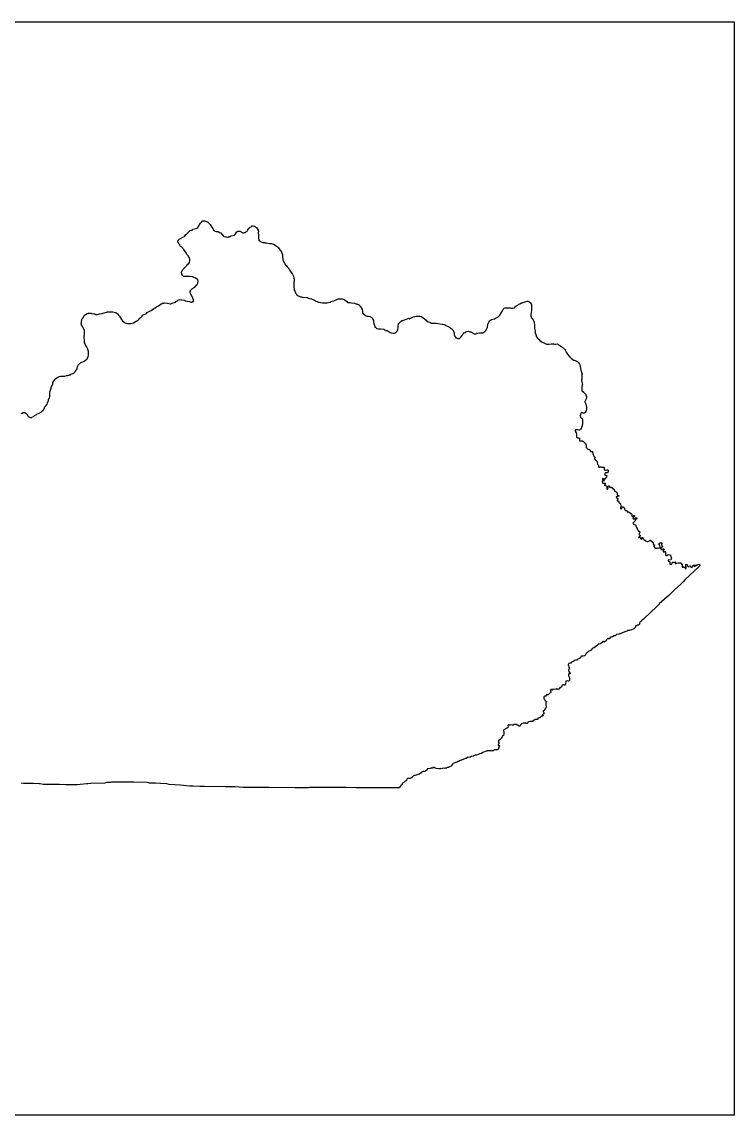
# Model space of a CAD drawing. Extents: x 0.1 to 10.9, y 0.1 to 8.4.
# Drawn here: x 5.53 to 10.92, y 0.1 to 8.37 of the extents above; entities that cross this region are included whole.
import ezdxf

# ---------------------------------------------------------------- set-up
doc = ezdxf.new("R2010")
doc.units = 0
doc.header["$MEASUREMENT"] = 0
doc.layers.add('STATE', color=7, linetype='CONTINUOUS')

# ---------------------------------------------------------------- blocks, each defined once
blk = doc.blocks.new('BLOCK_2')
at = {"layer": 'STATE'}
blk.add_lwpolyline([(0.0933, 0.0987), (0.0933, 8.3733), (10.9199, 8.3733), (10.9199, 0.0987), (0.0933, 0.0987)], dxfattribs=at)
at = {"layer": 'STATE', "color": 2}
for points in [[(5.5233, 5.4095), (5.53, 5.4129), (5.5333, 5.4129), (5.5366, 5.4162), (5.55, 5.4162), (5.5566, 5.4129), (5.56, 5.4095), (5.57, 5.3995), (5.57, 5.3962), (5.5766, 5.3862), (5.59, 5.3795), (5.6, 5.3795), (5.6033, 5.3795), (5.6066, 5.3829), (5.6166, 5.3862), (5.6233, 5.3928), (5.6366, 5.3995), (5.6433, 5.4062), (5.6533, 5.4095), (5.66, 5.4129), (5.6766, 5.4229), (5.68, 5.4262), (5.69, 5.4329), (5.69, 5.4362), (5.6933, 5.4362), (5.6933, 5.4395), (5.7, 5.4529), (5.7033, 5.4595), (5.71, 5.4662), (5.7133, 5.4662), (5.7133, 5.4695), (5.7166, 5.4762), (5.72, 5.4795), (5.7233, 5.4895), (5.7266, 5.5029), (5.73, 5.5062), (5.73, 5.5129), (5.7366, 5.5295), (5.74, 5.5362), (5.74, 5.5429), (5.74, 5.5462), (5.74, 5.5629), (5.74, 5.5695), (5.74, 5.5729), (5.7466, 5.5929), (5.7466, 5.5962), (5.75, 5.5995), (5.75, 5.6062), (5.76, 5.6296), (5.7633, 5.6296), (5.7633, 5.6362), (5.7633, 5.6396), (5.7633, 5.6429), (5.78, 5.6696), (5.7866, 5.6729), (5.8066, 5.6862), (5.8233, 5.6929), (5.84, 5.6929), (5.8533, 5.6929), (5.8666, 5.6962), (5.8733, 5.6962), (5.8866, 5.6996), (5.89, 5.7029), (5.8933, 5.7029), (5.8966, 5.7029), (5.9, 5.7062), (5.9066, 5.7096), (5.9166, 5.7129), (5.9233, 5.7162), (5.9233, 5.7196), (5.9333, 5.7296), (5.9466, 5.7462), (5.9466, 5.7496), (5.9466, 5.7529), (5.95, 5.7629), (5.95, 5.7662), (5.9533, 5.7696), (5.9566, 5.7796), (5.96, 5.7829), (5.9633, 5.7862), (5.9666, 5.7896), (5.97, 5.7896), (5.9733, 5.7929), (5.9766, 5.7962), (6, 5.8062), (6.01, 5.8129), (6.02, 5.8196), (6.0233, 5.8229), (6.03, 5.8396), (6.0333, 5.8496), (6.0333, 5.8663), (6.0333, 5.8763), (6.0333, 5.8796), (6.0266, 5.8963), (6.0166, 5.9163), (6.01, 5.9296), (6.0066, 5.9363), (6.0033, 5.9429), (6.0033, 5.9496), (6.0033, 5.9563), (6, 5.9929), (6.0033, 6.0096), (6.0033, 6.0163), (6.0033, 6.0229), (6.0033, 6.0396), (5.9933, 6.0563), (5.9833, 6.0763), (5.98, 6.0763), (5.98, 6.083), (5.9766, 6.0896), (5.98, 6.0963), (5.98, 6.0996), (5.9833, 6.123), (5.99, 6.1296), (5.9966, 6.1396), (5.9966, 6.143), (6.0033, 6.153), (6.0066, 6.1563), (6.02, 6.163), (6.0233, 6.1663), (6.03, 6.1696), (6.04, 6.1696), (6.05, 6.1696), (6.0533, 6.1696), (6.0566, 6.1663), (6.06, 6.1663), (6.0733, 6.163), (6.08, 6.163), (6.0866, 6.1596), (6.09, 6.1596), (6.0933, 6.1596), (6.0966, 6.1596), (6.1, 6.1596), (6.1166, 6.163), (6.13, 6.1663), (6.1366, 6.1663), (6.14, 6.1696), (6.1433, 6.1696), (6.1766, 6.1796), (6.19, 6.1796), (6.2, 6.1796), (6.2166, 6.1796), (6.2266, 6.1763), (6.24, 6.173), (6.2533, 6.163), (6.2566, 6.163), (6.26, 6.153), (6.2666, 6.1463), (6.2833, 6.1196), (6.29, 6.1096), (6.3, 6.103), (6.3, 6.0996), (6.31, 6.0963), (6.3166, 6.093), (6.33, 6.0896), (6.3333, 6.0896), (6.3433, 6.0896), (6.3466, 6.0896), (6.3533, 6.0896), (6.3733, 6.0963), (6.3866, 6.103), (6.3966, 6.1096), (6.4066, 6.113), (6.4133, 6.1196), (6.42, 6.1296), (6.4266, 6.133), (6.43, 6.1363), (6.44, 6.1463), (6.4433, 6.153), (6.4466, 6.1563), (6.4533, 6.1596), (6.4566, 6.1596), (6.4733, 6.1696), (6.48, 6.1763), (6.4866, 6.1796), (6.4966, 6.183), (6.5, 6.1863), (6.5066, 6.1896), (6.5166, 6.1963), (6.5266, 6.203), (6.5366, 6.2096), (6.5466, 6.2163), (6.5633, 6.223), (6.58, 6.2363), (6.5833, 6.2397), (6.5866, 6.2397), (6.59, 6.243), (6.5933, 6.243), (6.5966, 6.243), (6.6033, 6.243), (6.6066, 6.2463), (6.63, 6.243), (6.65, 6.2397), (6.6566, 6.2397), (6.6666, 6.243), (6.69, 6.253), (6.6933, 6.253), (6.6933, 6.2563), (6.7, 6.2597), (6.7066, 6.263), (6.71, 6.2663), (6.7166, 6.2697), (6.72, 6.2697), (6.7266, 6.273), (6.7333, 6.2697), (6.74, 6.2697), (6.7566, 6.2663), (6.7666, 6.263), (6.78, 6.2597), (6.7966, 6.2563), (6.8066, 6.253), (6.8133, 6.253), (6.8166, 6.253), (6.8233, 6.2563), (6.8266, 6.2563), (6.8266, 6.2597), (6.8266, 6.263), (6.8266, 6.2663), (6.8266, 6.2697), (6.8233, 6.283), (6.82, 6.2897), (6.8066, 6.313), (6.8033, 6.323), (6.8033, 6.333), (6.8066, 6.3397), (6.81, 6.3463), (6.8133, 6.3497), (6.82, 6.3563), (6.8233, 6.3563), (6.8266, 6.3597), (6.8366, 6.3663), (6.85, 6.3797), (6.8533, 6.383), (6.8533, 6.3863), (6.8566, 6.3863), (6.8566, 6.3897), (6.86, 6.3963), (6.86, 6.3997), (6.8633, 6.4097), (6.86, 6.4163), (6.86, 6.4197), (6.8566, 6.423), (6.8433, 6.433), (6.84, 6.4363), (6.8333, 6.4397), (6.83, 6.4397), (6.8233, 6.443), (6.8166, 6.443), (6.8, 6.4464), (6.7633, 6.4464), (6.76, 6.4464), (6.7566, 6.4464), (6.7533, 6.4464), (6.75, 6.4497), (6.7466, 6.4497), (6.7433, 6.4564), (6.74, 6.463), (6.74, 6.4663), (6.7366, 6.473), (6.7366, 6.4764), (6.7366, 6.4797), (6.74, 6.483), (6.7466, 6.4997), (6.7533, 6.5064), (6.7566, 6.5097), (6.7666, 6.5197), (6.77, 6.523), (6.7766, 6.5297), (6.7833, 6.5364), (6.7866, 6.5397), (6.7933, 6.5464), (6.7966, 6.5497), (6.7966, 6.553), (6.8, 6.5664), (6.8, 6.573), (6.8, 6.5764), (6.7966, 6.5864), (6.79, 6.5964), (6.79, 6.5997), (6.7866, 6.603), (6.7766, 6.613), (6.7733, 6.6197), (6.7733, 6.623), (6.7633, 6.6364), (6.7533, 6.6497), (6.75, 6.6564), (6.7466, 6.6597), (6.7366, 6.6697), (6.73, 6.673), (6.7233, 6.6831), (6.7233, 6.6864), (6.72, 6.6897), (6.7133, 6.6997), (6.71, 6.7064), (6.71, 6.7097), (6.71, 6.7131), (6.71, 6.7164), (6.7166, 6.7231), (6.72, 6.7297), (6.7466, 6.7431), (6.76, 6.7497), (6.77, 6.7631), (6.7733, 6.7664), (6.7766, 6.7697), (6.78, 6.7731), (6.7866, 6.7797), (6.79, 6.7831), (6.7966, 6.7897), (6.8033, 6.7931), (6.81, 6.7964), (6.82, 6.7964), (6.82, 6.7997), (6.8233, 6.8031), (6.8466, 6.8097), (6.8533, 6.8131), (6.86, 6.8164), (6.88, 6.8531), (6.89, 6.8597), (6.8966, 6.8664), (6.9, 6.8664), (6.91, 6.8664), (6.9266, 6.8631), (6.9333, 6.8597), (6.9366, 6.8564), (6.9433, 6.8497), (6.95, 6.8431), (6.9533, 6.8397), (6.9666, 6.8197), (6.9733, 6.8097), (6.9766, 6.8031), (6.98, 6.7964), (6.9833, 6.7964), (6.9833, 6.7931), (6.99, 6.7897), (7, 6.7864), (7.0133, 6.7864), (7.0233, 6.7797), (7.0333, 6.7764), (7.0533, 6.7531), (7.0566, 6.7497), (7.07, 6.7464), (7.0733, 6.7464), (7.0766, 6.7464), (7.0866, 6.7431), (7.09, 6.7431), (7.09, 6.7464), (7.0933, 6.7464), (7.0966, 6.7464), (7.1, 6.7464), (7.1033, 6.7497), (7.11, 6.7531), (7.1366, 6.7597), (7.14, 6.7631), (7.1466, 6.7664), (7.1466, 6.7697), (7.1566, 6.7831), (7.16, 6.7864), (7.1633, 6.7897), (7.1733, 6.7897), (7.1766, 6.7897), (7.18, 6.7897), (7.1833, 6.7864), (7.2, 6.7764), (7.2033, 6.7764), (7.2066, 6.7764), (7.21, 6.7797), (7.22, 6.7797), (7.2233, 6.7831), (7.23, 6.7864), (7.2333, 6.7897), (7.2366, 6.7931), (7.24, 6.7964), (7.24, 6.7997), (7.2466, 6.8097), (7.25, 6.8131), (7.2566, 6.8197), (7.2633, 6.8231), (7.27, 6.8264), (7.27, 6.8297), (7.28, 6.8297), (7.29, 6.8264), (7.2966, 6.8231), (7.3033, 6.8164), (7.31, 6.8097), (7.3166, 6.7964), (7.32, 6.7831), (7.3166, 6.7797), (7.3166, 6.7697), (7.32, 6.7664), (7.32, 6.7564), (7.32, 6.7464), (7.32, 6.7364), (7.3233, 6.7231), (7.3233, 6.7197), (7.3266, 6.7197), (7.3266, 6.7164), (7.33, 6.7131), (7.3333, 6.7131), (7.3366, 6.7097), (7.34, 6.7097), (7.3533, 6.7031), (7.36, 6.7031), (7.3633, 6.7031), (7.3666, 6.7031), (7.37, 6.6997), (7.38, 6.6997), (7.4033, 6.6964), (7.4133, 6.6964), (7.4166, 6.6964), (7.4333, 6.6897), (7.4466, 6.6831), (7.46, 6.673), (7.47, 6.663), (7.4766, 6.6564), (7.49, 6.6364), (7.4933, 6.633), (7.4966, 6.6197), (7.5, 6.613), (7.5, 6.6097), (7.5, 6.603), (7.5, 6.5997), (7.5, 6.5964), (7.5033, 6.5797), (7.5033, 6.573), (7.5066, 6.5664), (7.51, 6.5597), (7.5133, 6.553), (7.5133, 6.5497), (7.5166, 6.5464), (7.52, 6.5397), (7.5233, 6.5364), (7.5233, 6.533), (7.53, 6.5297), (7.54, 6.5164), (7.5466, 6.5097), (7.5466, 6.5064), (7.55, 6.503), (7.5533, 6.4997), (7.56, 6.4864), (7.57, 6.473), (7.5733, 6.4663), (7.5766, 6.463), (7.5833, 6.4497), (7.5866, 6.433), (7.59, 6.4263), (7.59, 6.4163), (7.59, 6.413), (7.59, 6.4097), (7.5866, 6.403), (7.5866, 6.3897), (7.5866, 6.3863), (7.5866, 6.383), (7.5866, 6.373), (7.5866, 6.3697), (7.5866, 6.363), (7.59, 6.353), (7.59, 6.3463), (7.59, 6.343), (7.5933, 6.3363), (7.6, 6.323), (7.6033, 6.3163), (7.6066, 6.313), (7.6066, 6.3097), (7.6166, 6.303), (7.62, 6.2997), (7.6266, 6.2963), (7.6366, 6.293), (7.6466, 6.293), (7.65, 6.2897), (7.6866, 6.2863), (7.69, 6.2863), (7.6966, 6.283), (7.7066, 6.2797), (7.71, 6.2797), (7.72, 6.2763), (7.7433, 6.2663), (7.75, 6.263), (7.7533, 6.2597), (7.7633, 6.2563), (7.7733, 6.253), (7.8033, 6.2463), (7.8133, 6.2463), (7.8266, 6.2463), (7.83, 6.2463), (7.84, 6.2463), (7.8466, 6.2496), (7.86, 6.253), (7.8666, 6.253), (7.8666, 6.2563), (7.87, 6.2563), (7.8766, 6.2597), (7.8866, 6.263), (7.89, 6.263), (7.9033, 6.2663), (7.9233, 6.2763), (7.94, 6.2763), (7.9466, 6.2763), (7.95, 6.2763), (7.9566, 6.2763), (7.97, 6.2697), (7.99, 6.2563), (7.99, 6.253), (7.9933, 6.2496), (8, 6.2496), (8.0066, 6.2496), (8.0133, 6.2496), (8.0233, 6.2463), (8.0466, 6.243), (8.0633, 6.2363), (8.0666, 6.2363), (8.07, 6.2363), (8.0733, 6.233), (8.0833, 6.2296), (8.09, 6.2196), (8.0933, 6.2196), (8.0933, 6.2163), (8.0966, 6.213), (8.1, 6.2063), (8.1, 6.203), (8.1033, 6.1963), (8.1066, 6.183), (8.1066, 6.1796), (8.1066, 6.1763), (8.1066, 6.173), (8.1066, 6.1696), (8.11, 6.1696), (8.1133, 6.1663), (8.1133, 6.163), (8.1166, 6.1596), (8.12, 6.1596), (8.1333, 6.1496), (8.1433, 6.1463), (8.1533, 6.1463), (8.1633, 6.143), (8.1766, 6.1363), (8.18, 6.133), (8.1833, 6.1263), (8.19, 6.113), (8.19, 6.1096), (8.19, 6.1063), (8.1933, 6.0863), (8.1966, 6.0796), (8.1966, 6.073), (8.2, 6.0696), (8.2, 6.0663), (8.2, 6.063), (8.2033, 6.063), (8.2066, 6.0596), (8.21, 6.0563), (8.2133, 6.053), (8.22, 6.053), (8.23, 6.0496), (8.2333, 6.0496), (8.2466, 6.0496), (8.2666, 6.0463), (8.27, 6.0463), (8.2733, 6.043), (8.28, 6.0396), (8.28, 6.0363), (8.2866, 6.0363), (8.29, 6.0363), (8.2933, 6.0363), (8.3166, 6.0229), (8.3233, 6.0196), (8.3266, 6.0196), (8.34, 6.0163), (8.3466, 6.0163), (8.35, 6.0163), (8.3566, 6.0196), (8.36, 6.0229), (8.3633, 6.0263), (8.3666, 6.0296), (8.3666, 6.033), (8.37, 6.033), (8.3733, 6.043), (8.3766, 6.0563), (8.3766, 6.0596), (8.3766, 6.0696), (8.38, 6.0863), (8.38, 6.0896), (8.3833, 6.093), (8.3933, 6.103), (8.3933, 6.1063), (8.3966, 6.1063), (8.4, 6.1096), (8.4033, 6.1096), (8.4066, 6.113), (8.41, 6.113), (8.4333, 6.1196), (8.46, 6.1296), (8.46, 6.1263), (8.4666, 6.1296), (8.4766, 6.133), (8.4933, 6.1396), (8.5133, 6.1463), (8.53, 6.1463), (8.5433, 6.1463), (8.5533, 6.143), (8.5666, 6.133), (8.5766, 6.1263), (8.59, 6.113), (8.5966, 6.1063), (8.6033, 6.103), (8.6133, 6.0996), (8.6166, 6.0996), (8.63, 6.093), (8.64, 6.093), (8.6433, 6.093), (8.6666, 6.093), (8.6766, 6.0896), (8.71, 6.0863), (8.7133, 6.0863), (8.7233, 6.083), (8.7266, 6.083), (8.7333, 6.0796), (8.7366, 6.0763), (8.75, 6.0696), (8.7733, 6.0563), (8.79, 6.043), (8.7966, 6.033), (8.8, 6.0196), (8.8, 6.0063), (8.8, 5.9996), (8.8033, 5.9996), (8.8033, 5.9963), (8.81, 5.9863), (8.8133, 5.9863), (8.8133, 5.9829), (8.8166, 5.9829), (8.82, 5.9796), (8.8233, 5.9796), (8.8266, 5.9796), (8.8266, 5.9763), (8.8333, 5.9763), (8.8366, 5.9763), (8.84, 5.9763), (8.84, 5.9796), (8.8433, 5.9796), (8.85, 5.9863), (8.8666, 6.0063), (8.87, 6.0129), (8.8733, 6.0196), (8.8766, 6.0196), (8.8833, 6.0229), (8.8866, 6.0229), (8.89, 6.0263), (8.8966, 6.0296), (8.9066, 6.033), (8.9133, 6.0296), (8.9199, 6.0263), (8.9266, 6.0263), (8.9433, 6.0163), (8.9533, 6.0129), (8.9566, 6.0129), (8.96, 6.0129), (8.9666, 6.0129), (8.97, 6.0163), (8.9733, 6.0163), (8.98, 6.0163), (8.9933, 6.0196), (9.0033, 6.0196), (9.0133, 6.0196), (9.0166, 6.0196), (9.0333, 6.0296), (9.04, 6.0363), (9.0433, 6.0396), (9.0433, 6.043), (9.05, 6.0563), (9.0533, 6.0596), (9.0533, 6.063), (9.0533, 6.0663), (9.0566, 6.083), (9.0566, 6.0863), (9.0633, 6.0996), (9.07, 6.1096), (9.0766, 6.1163), (9.0833, 6.1196), (9.1066, 6.1263), (9.1133, 6.1296), (9.1166, 6.1296), (9.1333, 6.1396), (9.1466, 6.153), (9.16, 6.173), (9.1666, 6.1863), (9.1699, 6.193), (9.1733, 6.1996), (9.1766, 6.203), (9.18, 6.2063), (9.1866, 6.2096), (9.1966, 6.2096), (9.2, 6.2096), (9.2133, 6.2096), (9.2166, 6.2096), (9.22, 6.2096), (9.2233, 6.2096), (9.2333, 6.2063), (9.2366, 6.2063), (9.2433, 6.2063), (9.2533, 6.2096), (9.2566, 6.2096), (9.2633, 6.2163), (9.27, 6.2196), (9.27, 6.223), (9.2833, 6.2296), (9.2866, 6.233), (9.29, 6.2363), (9.2933, 6.2363), (9.2966, 6.2397), (9.31, 6.2463), (9.3166, 6.2463), (9.3233, 6.2496), (9.3533, 6.2597), (9.36, 6.2597), (9.3666, 6.2563), (9.3733, 6.253), (9.38, 6.2463), (9.38, 6.243), (9.3833, 6.2363), (9.3866, 6.233), (9.3866, 6.2296), (9.3866, 6.2163), (9.3866, 6.213), (9.3866, 6.203), (9.3866, 6.1963), (9.3866, 6.1896), (9.3833, 6.173), (9.38, 6.1596), (9.38, 6.1496), (9.3833, 6.1396), (9.3833, 6.1363), (9.3899, 6.1296), (9.4, 6.113), (9.4066, 6.0996), (9.41, 6.0763), (9.41, 6.0696), (9.41, 6.053), (9.4133, 6.033), (9.4133, 6.0296), (9.4133, 6.0263), (9.4133, 6.0229), (9.4133, 6.0196), (9.4199, 6.0063), (9.4233, 5.9896), (9.43, 5.9829), (9.43, 5.9796), (9.4333, 5.9763), (9.4366, 5.9763), (9.4366, 5.9729), (9.44, 5.9729), (9.4433, 5.9696), (9.45, 5.9629), (9.46, 5.9529), (9.4666, 5.9496), (9.4733, 5.9463), (9.48, 5.9429), (9.49, 5.9396), (9.4933, 5.9363), (9.4999, 5.9329), (9.5033, 5.9329), (9.51, 5.9329), (9.5133, 5.9329), (9.5166, 5.9329), (9.52, 5.9329), (9.5366, 5.9363), (9.5533, 5.9363), (9.56, 5.9329), (9.5633, 5.9329), (9.5699, 5.9329), (9.58, 5.9363), (9.5866, 5.9329), (9.59, 5.9296), (9.5966, 5.9263), (9.6, 5.9229), (9.6033, 5.9196), (9.6066, 5.9196), (9.6099, 5.9163), (9.6133, 5.9163), (9.62, 5.9096), (9.6266, 5.9063), (9.6366, 5.8963), (9.6399, 5.8929), (9.6399, 5.8896), (9.6433, 5.8863), (9.6466, 5.8763), (9.6566, 5.8629), (9.6566, 5.8596), (9.6699, 5.8463), (9.6766, 5.8396), (9.6766, 5.8363), (9.6799, 5.8329), (9.6833, 5.8296), (9.69, 5.8263), (9.69, 5.8229), (9.6933, 5.8229), (9.6933, 5.8196), (9.7066, 5.8129), (9.7166, 5.8096), (9.7266, 5.8062), (9.7333, 5.8029), (9.7366, 5.7996), (9.74, 5.7962), (9.7433, 5.7962), (9.7433, 5.7929), (9.7466, 5.7896), (9.7466, 5.7862), (9.7499, 5.7829), (9.7533, 5.7729), (9.7533, 5.7696), (9.7566, 5.7462), (9.76, 5.7362), (9.7633, 5.7229), (9.7633, 5.7196), (9.7633, 5.7162), (9.77, 5.7096), (9.7666, 5.7029), (9.7666, 5.6929), (9.7666, 5.6896), (9.7666, 5.6829), (9.7666, 5.6762), (9.77, 5.6762), (9.7666, 5.6729), (9.7666, 5.6662), (9.7633, 5.6629), (9.7633, 5.6596), (9.7633, 5.6562), (9.7633, 5.6529), (9.77, 5.6429), (9.77, 5.6396), (9.7733, 5.6296), (9.77, 5.6262), (9.77, 5.6196), (9.7666, 5.6162), (9.7666, 5.6129), (9.7666, 5.6029), (9.7666, 5.5995), (9.7666, 5.5862), (9.7666, 5.5795), (9.77, 5.5762), (9.7766, 5.5762), (9.7766, 5.5729), (9.7799, 5.5729), (9.7799, 5.5695), (9.7866, 5.5629), (9.7966, 5.5529), (9.7966, 5.5495), (9.8033, 5.5362), (9.8033, 5.5329), (9.8033, 5.5295), (9.8033, 5.5262), (9.7966, 5.5162), (9.7933, 5.5062), (9.79, 5.4995), (9.79, 5.4962), (9.7933, 5.4929), (9.7966, 5.4795), (9.7966, 5.4762), (9.8, 5.4662), (9.8033, 5.4629), (9.8033, 5.4462), (9.8, 5.4295), (9.7966, 5.4262), (9.7966, 5.4195), (9.7933, 5.4195), (9.7933, 5.4162), (9.79, 5.4129), (9.7766, 5.4129), (9.7666, 5.4162), (9.7633, 5.4162), (9.76, 5.4129), (9.7566, 5.3962), (9.7533, 5.3928), (9.7566, 5.3795), (9.76, 5.3762), (9.7633, 5.3729), (9.7733, 5.3695), (9.7733, 5.3662), (9.7733, 5.3395), (9.7733, 5.3362), (9.7733, 5.3328), (9.7733, 5.3295), (9.7733, 5.3262), (9.77, 5.3228), (9.77, 5.3162), (9.76, 5.2895), (9.7566, 5.2862), (9.7533, 5.2862), (9.7499, 5.2828), (9.74, 5.2862), (9.7233, 5.2862), (9.72, 5.2862), (9.72, 5.2828), (9.7166, 5.2828), (9.7166, 5.2762), (9.7233, 5.2628), (9.7266, 5.2528), (9.7266, 5.2395), (9.7266, 5.2328), (9.73, 5.2295), (9.7366, 5.2262), (9.7433, 5.2262), (9.7466, 5.2228), (9.7499, 5.2228), (9.7499, 5.2195), (9.7499, 5.2095), (9.7499, 5.2062), (9.7499, 5.2028), (9.7533, 5.2028), (9.7566, 5.2028), (9.76, 5.2028), (9.7633, 5.2028), (9.77, 5.2028), (9.7733, 5.1995), (9.7766, 5.1995), (9.7766, 5.1962), (9.7799, 5.1962), (9.7866, 5.1895), (9.7866, 5.1862), (9.79, 5.1862), (9.7933, 5.1828), (9.7966, 5.1795), (9.8, 5.1662), (9.8, 5.1595), (9.8, 5.1528), (9.8133, 5.1395), (9.8266, 5.1361), (9.8333, 5.1228), (9.8433, 5.1228), (9.8466, 5.1228), (9.8466, 5.1195), (9.8466, 5.1161), (9.85, 5.1095), (9.85, 5.1061), (9.8533, 5.0995), (9.8566, 5.0928), (9.8566, 5.0895), (9.8599, 5.0828), (9.8666, 5.0795), (9.8666, 5.0761), (9.8633, 5.0695), (9.8633, 5.0661), (9.8666, 5.0628), (9.87, 5.0561), (9.8766, 5.0528), (9.88, 5.0495), (9.8833, 5.0461), (9.8833, 5.0361), (9.8866, 5.0261), (9.8899, 5.0195), (9.8933, 5.0161), (9.8933, 5.0128), (9.8933, 5.0095), (9.8933, 5.0061), (9.8966, 5.0028), (9.9, 5.0028), (9.9033, 5.0061), (9.9066, 5.0061), (9.9133, 5.0061), (9.9166, 5.0028), (9.9299, 5.0028), (9.9333, 5.0028), (9.9366, 4.9995), (9.9366, 4.9861), (9.9366, 4.9828), (9.94, 4.9795), (9.9433, 4.9795), (9.9466, 4.9795), (9.9566, 4.9828), (9.96, 4.9828), (9.9633, 4.9828), (9.9633, 4.9795), (9.9666, 4.9795), (9.9666, 4.9728), (9.9666, 4.9661), (9.96, 4.9595), (9.9466, 4.9595), (9.94, 4.9561), (9.94, 4.9461), (9.94, 4.9428), (9.9466, 4.9428), (9.9566, 4.9394), (9.9566, 4.9361), (9.9533, 4.9294), (9.9466, 4.9194), (9.94, 4.9128), (9.9366, 4.9128), (9.9266, 4.9161), (9.9233, 4.9128), (9.9233, 4.9094), (9.9266, 4.9061), (9.9299, 4.9061), (9.9299, 4.9028), (9.9366, 4.9028), (9.9366, 4.8994), (9.9333, 4.8961), (9.9233, 4.8994), (9.9199, 4.8961), (9.9199, 4.8928), (9.9233, 4.8828), (9.9266, 4.8828), (9.9433, 4.8828), (9.9466, 4.8794), (9.94, 4.8694)], [(9.94, 4.8694), (9.9366, 4.8661), (9.94, 4.8661), (9.95, 4.8628), (9.9533, 4.8594), (9.9566, 4.8594), (9.9566, 4.8561), (9.9566, 4.8494), (9.9566, 4.8461), (9.9566, 4.8428), (9.9566, 4.8394), (9.96, 4.8361), (9.9633, 4.8361), (9.9633, 4.8428), (9.9666, 4.8428), (9.9666, 4.8461), (9.9633, 4.8561), (9.9666, 4.8594), (9.9699, 4.8628), (9.9733, 4.8628), (9.9733, 4.8594), (9.9766, 4.8561), (9.9766, 4.8528), (9.98, 4.8528), (9.9833, 4.8528), (9.9866, 4.8528), (9.9899, 4.8528), (9.9933, 4.8494), (9.9933, 4.8461), (10.0066, 4.8394), (10.0066, 4.8361), (10.01, 4.8361), (10.01, 4.8328), (10.0133, 4.8261), (10.0133, 4.8228), (10.02, 4.8194), (10.0299, 4.8161), (10.0299, 4.8128), (10.0333, 4.8094), (10.0333, 4.7994), (10.0333, 4.7961), (10.0333, 4.7928), (10.0366, 4.7894), (10.04, 4.7894), (10.0466, 4.7894), (10.05, 4.7861), (10.0466, 4.7828), (10.0299, 4.7794), (10.0266, 4.7761), (10.0266, 4.7728), (10.0299, 4.7728), (10.04, 4.7661), (10.04, 4.7628), (10.0366, 4.7561), (10.0333, 4.7561), (10.0333, 4.7528), (10.0333, 4.7494), (10.0366, 4.7494), (10.04, 4.7494), (10.0433, 4.7494), (10.0433, 4.7461), (10.0466, 4.7428), (10.0466, 4.7394), (10.0466, 4.7361), (10.05, 4.7327), (10.0533, 4.7294), (10.0566, 4.7294), (10.06, 4.7227), (10.0633, 4.7094), (10.06, 4.6927), (10.06, 4.6894), (10.0633, 4.6861), (10.0666, 4.6894), (10.0699, 4.6894), (10.0699, 4.6927), (10.0766, 4.7027), (10.0799, 4.7027), (10.09, 4.6927), (10.09, 4.6894), (10.09, 4.6861), (10.0933, 4.6794), (10.0966, 4.6761), (10.1033, 4.6761), (10.1066, 4.6761), (10.1066, 4.6727), (10.1099, 4.6727), (10.1099, 4.6694), (10.1099, 4.6661), (10.1133, 4.6661), (10.1233, 4.6661), (10.1233, 4.6627), (10.13, 4.6594), (10.13, 4.6561), (10.1333, 4.6527), (10.1433, 4.6527), (10.1466, 4.6427), (10.1466, 4.6394), (10.1466, 4.6361), (10.1466, 4.6327), (10.15, 4.6327), (10.1533, 4.6327), (10.1566, 4.6361), (10.1633, 4.6361), (10.1666, 4.6361), (10.1666, 4.6327), (10.1666, 4.6294), (10.1566, 4.6227), (10.1533, 4.6194), (10.1566, 4.6127), (10.16, 4.6127), (10.1633, 4.6127), (10.1733, 4.6194), (10.1799, 4.6194), (10.1833, 4.6194), (10.1833, 4.6161), (10.1833, 4.6127), (10.1799, 4.6094), (10.1766, 4.6094), (10.1733, 4.6061), (10.1699, 4.6027), (10.1699, 4.5961), (10.1666, 4.5927), (10.1633, 4.5894), (10.1533, 4.5794), (10.1566, 4.5761), (10.1633, 4.5694), (10.1733, 4.5661), (10.1766, 4.5661), (10.1766, 4.5627), (10.1766, 4.5561), (10.1799, 4.5461), (10.1866, 4.5394), (10.1866, 4.5327), (10.19, 4.5294), (10.19, 4.5227), (10.1933, 4.5227), (10.1933, 4.5194), (10.1966, 4.5194), (10.2, 4.5194), (10.2033, 4.516), (10.2066, 4.5127), (10.2066, 4.5094), (10.2, 4.5027), (10.2, 4.4994), (10.2, 4.4927), (10.2066, 4.4894), (10.21, 4.486), (10.2066, 4.4827), (10.2, 4.4727), (10.1966, 4.4727), (10.1966, 4.4694), (10.2, 4.4694), (10.2066, 4.4727), (10.21, 4.4727), (10.2133, 4.466), (10.21, 4.4627), (10.2133, 4.4594), (10.2166, 4.4594), (10.2199, 4.456), (10.2233, 4.4594), (10.2233, 4.4694), (10.2266, 4.4694), (10.23, 4.4694), (10.23, 4.466), (10.2333, 4.4594), (10.2366, 4.456), (10.2433, 4.4494), (10.2466, 4.4494), (10.2466, 4.446), (10.2566, 4.4427), (10.2633, 4.4394), (10.2666, 4.4394), (10.27, 4.4394), (10.2733, 4.4427), (10.2799, 4.446), (10.2833, 4.4494), (10.2866, 4.4494), (10.3033, 4.436), (10.3066, 4.4327), (10.3066, 4.4227), (10.3066, 4.4194), (10.3133, 4.416), (10.3166, 4.416), (10.3166, 4.4127), (10.3133, 4.406), (10.3133, 4.4027), (10.3199, 4.3927), (10.3199, 4.3894), (10.3233, 4.3894), (10.3266, 4.3894), (10.3333, 4.3894), (10.3366, 4.3894), (10.3366, 4.3927), (10.34, 4.3927), (10.3499, 4.3894), (10.3566, 4.3927), (10.3599, 4.3927), (10.3599, 4.396), (10.3566, 4.4094), (10.3566, 4.4127), (10.3533, 4.416), (10.3499, 4.4194), (10.3499, 4.4227), (10.3566, 4.426), (10.3566, 4.4294), (10.3599, 4.4294), (10.3633, 4.4294), (10.37, 4.4294), (10.3733, 4.4294), (10.3733, 4.426), (10.3733, 4.4227), (10.37, 4.4194), (10.37, 4.416), (10.3733, 4.4094), (10.3766, 4.406), (10.3766, 4.4027), (10.3766, 4.3994), (10.3733, 4.3994), (10.3733, 4.396), (10.3666, 4.3927), (10.3666, 4.3894), (10.3633, 4.3894), (10.3633, 4.386), (10.3666, 4.386), (10.3666, 4.3827), (10.37, 4.3827), (10.37, 4.3794), (10.3733, 4.3794), (10.3766, 4.3794), (10.3766, 4.3827), (10.3833, 4.386), (10.3866, 4.386), (10.3866, 4.3827), (10.3899, 4.3827), (10.3899, 4.3794), (10.3833, 4.3727), (10.3833, 4.3694), (10.3833, 4.366), (10.3833, 4.3627), (10.3899, 4.3627), (10.3966, 4.366), (10.4, 4.3627), (10.4, 4.356), (10.4, 4.3427), (10.4, 4.336), (10.4133, 4.3327), (10.4133, 4.336), (10.4199, 4.3427), (10.4333, 4.3394), (10.4366, 4.336), (10.4399, 4.3294), (10.4433, 4.3227), (10.4433, 4.316), (10.4433, 4.3127), (10.4466, 4.3127), (10.4466, 4.3094), (10.4433, 4.306), (10.4399, 4.3027), (10.4233, 4.2994), (10.4199, 4.2994), (10.4199, 4.296), (10.4199, 4.2927), (10.4299, 4.2893), (10.4333, 4.286), (10.4333, 4.2827), (10.4333, 4.2793), (10.4333, 4.2727), (10.4333, 4.2693), (10.4366, 4.2693), (10.4433, 4.2693), (10.4466, 4.2693), (10.45, 4.2727), (10.45, 4.2793), (10.4566, 4.2827), (10.4666, 4.2827), (10.4699, 4.2827), (10.4733, 4.2827), (10.4733, 4.286), (10.4766, 4.2827), (10.4766, 4.2793), (10.4733, 4.276), (10.4733, 4.2727), (10.4766, 4.2727), (10.48, 4.2727), (10.4933, 4.2793), (10.4999, 4.276), (10.5033, 4.2793), (10.5066, 4.2793), (10.5133, 4.2793), (10.5166, 4.276), (10.5266, 4.2627), (10.5266, 4.2593), (10.5299, 4.256), (10.5266, 4.2493), (10.5266, 4.246), (10.5299, 4.246), (10.5333, 4.246), (10.5366, 4.2493), (10.54, 4.246), (10.5466, 4.246), (10.5499, 4.2427), (10.5499, 4.236), (10.5533, 4.2327), (10.5533, 4.236), (10.5566, 4.236), (10.5566, 4.2427), (10.5566, 4.246), (10.5533, 4.256), (10.5533, 4.2627), (10.5533, 4.266), (10.5566, 4.266), (10.5566, 4.2693), (10.56, 4.266), (10.5633, 4.266), (10.5633, 4.2593), (10.5766, 4.2493), (10.5799, 4.2527), (10.5866, 4.256), (10.59, 4.256), (10.59, 4.2527), (10.5933, 4.246), (10.5966, 4.246), (10.6033, 4.2427), (10.6033, 4.246), (10.6133, 4.2593), (10.6166, 4.2627), (10.6166, 4.2593), (10.6166, 4.2527), (10.6233, 4.2527), (10.63, 4.2593), (10.63, 4.2627), (10.6366, 4.2593), (10.6399, 4.2627), (10.6466, 4.266), (10.6533, 4.2693), (10.66, 4.2627), (10.66, 4.2593), (10.6566, 4.2527), (10.5499, 4.1527), (10.5333, 4.136), (10.5133, 4.116), (10.4699, 4.076), (10.4533, 4.0593), (10.4466, 4.0526), (10.4399, 4.046), (10.4333, 4.0393), (10.4233, 4.0293), (10.4133, 4.0226), (10.3533, 3.9693), (10.3533, 3.966), (10.3333, 3.946), (10.2866, 3.9026), (10.2433, 3.8626), (10.2366, 3.8559), (10.2233, 3.8459), (10.2199, 3.8393), (10.2133, 3.836), (10.2066, 3.8293), (10.2066, 3.8259), (10.2033, 3.8259), (10.2033, 3.8226), (10.2033, 3.8159), (10.1966, 3.8059), (10.1866, 3.8059), (10.1799, 3.8026), (10.1733, 3.8026), (10.1733, 3.7926), (10.16, 3.7793), (10.1566, 3.7759), (10.1433, 3.7726), (10.1266, 3.7659), (10.1233, 3.7659), (10.12, 3.7659), (10.1166, 3.7659), (10.1133, 3.7659), (10.1099, 3.7626), (10.1066, 3.7626), (10.0733, 3.7493), (10.0566, 3.7426), (10.0533, 3.7426), (10.0466, 3.7393), (10.0299, 3.7359), (10.0266, 3.7326), (10.02, 3.7259), (10.0133, 3.7259), (10.01, 3.7259), (9.9999, 3.7193), (9.9933, 3.7193), (9.9899, 3.7159), (9.9866, 3.7159), (9.98, 3.7126), (9.98, 3.7059), (9.9733, 3.7026), (9.9699, 3.7026), (9.9666, 3.7059), (9.9633, 3.7059), (9.9533, 3.6959), (9.9533, 3.6926), (9.95, 3.6893), (9.9466, 3.6859), (9.9366, 3.6793), (9.9299, 3.6826), (9.9266, 3.6826), (9.9233, 3.6793), (9.9199, 3.6793), (9.9199, 3.6759), (9.9199, 3.6726), (9.9166, 3.6726), (9.9133, 3.6692), (9.91, 3.6692), (9.9033, 3.6626), (9.8966, 3.6659), (9.8933, 3.6626), (9.8866, 3.6559), (9.8766, 3.6493), (9.8599, 3.6359), (9.8566, 3.6359), (9.85, 3.6326), (9.8466, 3.6292), (9.84, 3.6259), (9.84, 3.6226), (9.8366, 3.6159), (9.8333, 3.6159), (9.8266, 3.6126), (9.8199, 3.6092), (9.81, 3.5992), (9.8066, 3.5992), (9.8, 3.5926), (9.79, 3.5759), (9.7866, 3.5759), (9.7766, 3.5726), (9.7633, 3.5726), (9.76, 3.5692), (9.7566, 3.5592), (9.7499, 3.5559), (9.7433, 3.5526), (9.7366, 3.5492), (9.7333, 3.5459), (9.73, 3.5426), (9.7266, 3.5426), (9.72, 3.5426), (9.71, 3.5392), (9.7066, 3.5359), (9.69, 3.5259), (9.6833, 3.5192), (9.6766, 3.5192), (9.6699, 3.5159), (9.6633, 3.5059), (9.6633, 3.5026), (9.6666, 3.4992), (9.6699, 3.4892), (9.6733, 3.4826), (9.6699, 3.4725), (9.6699, 3.4692), (9.6666, 3.4659), (9.6699, 3.4559), (9.6733, 3.4492), (9.6766, 3.4492), (9.6799, 3.4459), (9.6799, 3.4425), (9.6766, 3.4392), (9.6733, 3.4392), (9.6699, 3.4392), (9.6666, 3.4359), (9.6666, 3.4259), (9.6699, 3.4192), (9.6733, 3.4092), (9.6733, 3.4025), (9.6733, 3.3926), (9.6733, 3.3892), (9.6699, 3.3859), (9.6699, 3.3825), (9.6666, 3.3825), (9.66, 3.3859), (9.6466, 3.3825), (9.6433, 3.3625), (9.6399, 3.3525), (9.6366, 3.3525), (9.6366, 3.3559), (9.6333, 3.3559), (9.6266, 3.3559), (9.6166, 3.3492), (9.6166, 3.3459), (9.6099, 3.3359), (9.6066, 3.3359), (9.6033, 3.3359), (9.6, 3.3359), (9.6, 3.3325), (9.5966, 3.3259), (9.5966, 3.3225), (9.5933, 3.3225), (9.59, 3.3225), (9.5866, 3.3225), (9.5833, 3.3225), (9.58, 3.3192), (9.5766, 3.3225), (9.5733, 3.3259), (9.5699, 3.3225), (9.5533, 3.3192), (9.55, 3.3192), (9.5466, 3.3192), (9.5433, 3.3192), (9.5433, 3.3159), (9.54, 3.3159), (9.5366, 3.3192), (9.5333, 3.3192), (9.5299, 3.3125), (9.5299, 3.3092), (9.5333, 3.3025), (9.5299, 3.2959), (9.5266, 3.2959), (9.5233, 3.2892), (9.52, 3.2858), (9.5166, 3.2858), (9.5133, 3.2792), (9.5066, 3.2792), (9.5033, 3.2825), (9.4999, 3.2825), (9.4966, 3.2759), (9.4966, 3.2725), (9.4933, 3.2692), (9.49, 3.2692), (9.4866, 3.2725), (9.4833, 3.2692), (9.48, 3.2659), (9.48, 3.2625), (9.48, 3.2592), (9.48, 3.2492), (9.4833, 3.2458), (9.4866, 3.2359), (9.49, 3.2359), (9.4933, 3.2325), (9.4966, 3.2292), (9.4999, 3.2292), (9.4999, 3.2258), (9.4933, 3.2225), (9.4933, 3.2158), (9.4933, 3.2125), (9.4933, 3.2058), (9.4933, 3.2025), (9.4966, 3.1958), (9.4966, 3.1925), (9.4966, 3.1892), (9.4966, 3.1858), (9.4933, 3.1825), (9.4933, 3.1792), (9.49, 3.1758), (9.4866, 3.1725), (9.4866, 3.1692), (9.48, 3.1592), (9.4766, 3.1592), (9.4733, 3.1558), (9.4733, 3.1525), (9.48, 3.1425), (9.4833, 3.1425), (9.48, 3.1392), (9.4766, 3.1325), (9.4733, 3.1325), (9.47, 3.1292), (9.47, 3.1258), (9.4733, 3.1258), (9.4733, 3.1225), (9.47, 3.1192), (9.4633, 3.1192), (9.46, 3.1158), (9.4566, 3.1125), (9.45, 3.1058), (9.4466, 3.1058), (9.4333, 3.1025), (9.4333, 3.0992), (9.4333, 3.0958), (9.43, 3.0925), (9.4266, 3.0925), (9.4133, 3.0925), (9.3933, 3.0792), (9.3766, 3.0792), (9.3733, 3.0792), (9.36, 3.0725), (9.36, 3.0692), (9.3566, 3.0692), (9.3566, 3.0658), (9.35, 3.0625), (9.3466, 3.0625), (9.3433, 3.0658), (9.3366, 3.0658), (9.3233, 3.0658), (9.31, 3.0592), (9.3033, 3.0525), (9.3, 3.0458), (9.2966, 3.0425), (9.2933, 3.0425), (9.2799, 3.0492), (9.2766, 3.0492), (9.2733, 3.0558), (9.2533, 3.0558), (9.25, 3.0525), (9.2466, 3.0492), (9.24, 3.0492), (9.2266, 3.0525), (9.2233, 3.0492), (9.22, 3.0492), (9.2166, 3.0525), (9.21, 3.0525), (9.2066, 3.0458), (9.21, 3.0358), (9.2066, 3.0291), (9.2033, 3.0291), (9.1933, 3.0258), (9.19, 3.0225), (9.1866, 3.0192), (9.1766, 3.0158), (9.1733, 3.0091), (9.1733, 3.0058), (9.1766, 3.0025), (9.1766, 2.9991), (9.1766, 2.9858), (9.1766, 2.9825), (9.1733, 2.9725), (9.1666, 2.9658), (9.1633, 2.9625), (9.1566, 2.9525), (9.1533, 2.9458), (9.15, 2.9425), (9.1466, 2.9391), (9.1399, 2.9358), (9.1333, 2.9291), (9.1366, 2.9258), (9.1366, 2.9225), (9.1399, 2.9191), (9.1399, 2.9091), (9.1366, 2.9058), (9.1333, 2.9025), (9.1333, 2.8991), (9.1366, 2.8991), (9.1433, 2.8958), (9.1399, 2.8891), (9.1399, 2.8858), (9.1399, 2.8758), (9.1366, 2.8758), (9.1333, 2.8691), (9.13, 2.8625), (9.1166, 2.8625), (9.1033, 2.8625), (9.0966, 2.8558), (9.09, 2.8558), (9.0766, 2.8558), (9.06, 2.8558), (9.0533, 2.8558), (9.05, 2.8558), (9.05, 2.8525), (9.0433, 2.8525), (9.0166, 2.8424), (9.0066, 2.8358), (8.9966, 2.8325), (8.9933, 2.8325), (8.9833, 2.8291), (8.97, 2.8225), (8.96, 2.8225), (8.95, 2.8191), (8.9466, 2.8158), (8.9433, 2.8158), (8.93, 2.8125), (8.9266, 2.8091), (8.9199, 2.8091), (8.9066, 2.8058), (8.9, 2.8058), (8.8966, 2.8024), (8.8933, 2.8024), (8.8933, 2.7991), (8.89, 2.7991), (8.8866, 2.7991), (8.8566, 2.7858), (8.8533, 2.7858), (8.8433, 2.7824), (8.8433, 2.7791), (8.8366, 2.7791), (8.8366, 2.7758), (8.8333, 2.7758), (8.83, 2.7724), (8.8266, 2.7758), (8.8233, 2.7724), (8.82, 2.7691), (8.7933, 2.7591), (8.79, 2.7558), (8.7833, 2.7491), (8.7833, 2.7458), (8.7833, 2.7424), (8.76, 2.7324), (8.7566, 2.7291), (8.75, 2.7291), (8.7433, 2.7258), (8.7333, 2.7258), (8.7266, 2.7224), (8.72, 2.7258), (8.71, 2.7224), (8.7033, 2.7191), (8.6966, 2.7224), (8.6933, 2.7191), (8.6866, 2.7191), (8.6633, 2.7224), (8.6566, 2.7258), (8.65, 2.7291), (8.6433, 2.7291), (8.64, 2.7291), (8.64, 2.7258), (8.63, 2.7258), (8.6266, 2.7258), (8.6233, 2.7258), (8.62, 2.7224), (8.6033, 2.7191), (8.6, 2.7191), (8.5966, 2.7191), (8.5966, 2.7158), (8.5966, 2.7124), (8.5833, 2.7024), (8.5766, 2.6991), (8.5666, 2.6991), (8.5566, 2.6958), (8.5533, 2.6891), (8.5466, 2.6858), (8.5366, 2.6791), (8.5266, 2.6758), (8.5066, 2.6691), (8.5033, 2.6691), (8.5, 2.6691), (8.4966, 2.6691), (8.4866, 2.6624), (8.4833, 2.6591), (8.4833, 2.6558), (8.48, 2.6558), (8.48, 2.6524), (8.4733, 2.6491), (8.4666, 2.6458), (8.46, 2.6458), (8.4533, 2.6491), (8.4466, 2.6458), (8.4433, 2.6424), (8.44, 2.6324), (8.43, 2.6258), (8.42, 2.6158), (8.41, 2.6124), (8.4066, 2.6124), (8.4066, 2.6091), (8.4066, 2.6058), (8.4066, 2.6024), (8.4033, 2.5991), (8.4, 2.5957), (8.3966, 2.5924), (8.39, 2.5824), (8.3866, 2.5791), (8.3866, 2.5757), (8.3533, 2.5757), (8.2533, 2.5757), (8.1833, 2.5757), (8.11, 2.5757), (8.0633, 2.5757), (8.06, 2.5757), (7.9833, 2.5791), (7.9366, 2.5791), (7.8966, 2.5791), (7.8233, 2.5791), (7.81, 2.5791), (7.8, 2.5791), (7.7933, 2.5791), (7.77, 2.5791), (7.7633, 2.5791), (7.7066, 2.5791), (7.6966, 2.5757), (7.6933, 2.5757), (7.66, 2.5757), (7.6566, 2.5757), (7.61, 2.5757), (7.5966, 2.5757), (7.4, 2.5791), (7.3766, 2.5791), (7.3733, 2.5791), (7.37, 2.5791), (7.3666, 2.5791), (7.3533, 2.5791), (7.2866, 2.5791), (7.26, 2.5791), (7.23, 2.5791), (7.2033, 2.5791), (7.1433, 2.5824), (7.1166, 2.5824), (7.1, 2.5824), (7.0933, 2.5824), (7.0666, 2.5824), (6.91, 2.5857), (6.9, 2.5857), (6.8766, 2.5857), (6.8233, 2.5891), (6.8, 2.5891), (6.7266, 2.5957), (6.6866, 2.5991), (6.6433, 2.6024), (6.6266, 2.6058), (6.5766, 2.6091), (6.54, 2.6124), (6.4933, 2.6124), (6.48, 2.6158), (6.3766, 2.6191), (6.3533, 2.6191), (6.35, 2.6191), (6.3433, 2.6191), (6.3333, 2.6191), (6.3266, 2.6191), (6.32, 2.6191), (6.25, 2.6191), (6.2333, 2.6191), (6.2133, 2.6191), (6.2066, 2.6191), (6.2, 2.6158), (6.17, 2.6158), (6.1566, 2.6124), (6.05, 2.6091), (6.0266, 2.6058), (6.0166, 2.6058), (5.9466, 2.5991), (5.9266, 2.5991), (5.86, 2.5991), (5.8133, 2.6024), (5.81, 2.6024), (5.7066, 2.6024), (5.69, 2.6024), (5.6666, 2.6058), (5.66, 2.6058), (5.6166, 2.6091), (5.6, 2.6091), (5.5866, 2.6091), (5.54, 2.6091), (5.5233, 2.6124)]]:
    blk.add_lwpolyline(points, dxfattribs=at)

msp = doc.modelspace()

# ---------------------------------------------------------------- block references
at = {"layer": 'STATE'}
msp.add_blockref('BLOCK_2', (0, 0), dxfattribs=at)

doc.saveas('drawing.dxf')
